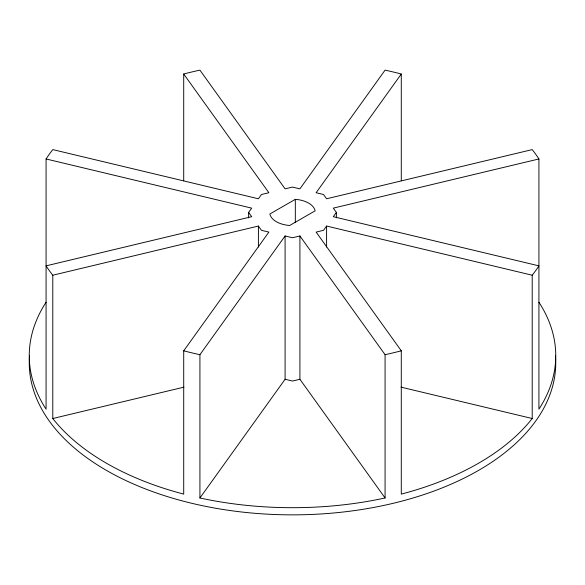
<?xml version="1.0" encoding="UTF-8"?>
<svg xmlns="http://www.w3.org/2000/svg" width="585" height="585" viewBox="0 0 585 585"><rect width="100%" height="100%" fill="white"/><g stroke="black" fill="none" stroke-linecap="round" stroke-linejoin="round"><path stroke-width="0.88" d="M46.076 302.262L45.125 303.725A263.25 151.983 0 0 0 45.125 407.694L46.076 409.156L46.076 158.966L46.734 157.943A263.25 151.983 0 0 1 52.007 150.594L52.789 149.606L258.409 198.776L261.473 194.498L268.881 192.728L183.712 74.017L185.423 73.564A263.25 151.983 0 0 1 198.161 70.522L199.924 70.141L285.092 188.853L292.5 187.083L299.908 188.853L385.076 70.141L386.839 70.522A263.25 151.983 0 0 1 399.577 73.564L401.288 74.017L401.288 180.809M248.625 217.891L248.625 212.413L251.689 208.136L46.076 158.966M52.789 275.221L52.789 418.516L53.915 419.942A263.25 151.983 0 0 0 181.248 493.455L183.712 494.106L183.712 350.81L268.881 232.099L261.473 230.322L258.409 226.051L52.789 275.221L52.007 274.233A263.25 151.983 0 0 1 46.734 266.877L46.076 265.861L251.689 216.691L248.625 212.413M199.924 354.685L285.092 235.974L292.5 237.744L299.908 235.974L385.076 354.685L385.076 497.981L382.539 498.53A263.25 151.983 0 0 1 202.461 498.53L199.924 497.981L199.924 354.685L198.161 354.305A263.25 151.983 0 0 1 185.423 351.256L183.712 350.81M401.288 74.017L316.119 192.728L323.527 194.498L326.591 198.776L532.211 149.606L532.993 150.594A263.25 151.983 0 0 1 538.266 157.943L538.924 158.966L538.924 409.156L539.875 407.694A263.25 151.983 0 0 0 539.875 303.725L538.924 302.262M532.211 275.221L326.591 226.051L323.527 230.322L316.119 232.099L401.288 350.81L401.288 494.106L403.752 493.455A263.25 151.983 0 0 0 531.085 419.942L532.211 418.516L532.211 275.221L532.993 274.233A263.25 151.983 0 0 0 538.266 266.877L538.924 265.861L333.311 216.691L336.375 212.413L333.311 208.136L538.924 158.966M199.924 497.981L285.092 379.27L285.092 235.974M295.323 199.339L269.853 213.993A22.815 13.17 0 0 0 289.677 225.481L315.147 210.834A22.815 13.17 0 0 0 295.323 199.339L295.323 222.629M401.288 350.81L399.577 351.256A263.25 151.983 0 0 1 386.839 354.305L385.076 354.685M52.789 418.516L183.961 387.146M385.076 497.981L299.908 379.27L292.5 381.04L285.092 379.27M401.039 387.146L532.211 418.516M336.375 212.413L336.375 217.891M326.591 226.051L326.591 247.038M299.908 235.974L299.908 379.27M258.409 226.051L258.409 247.038M183.712 74.017L183.712 180.809M555.465 355.804A263.25 151.983 0 0 1 292.5 514.859A263.25 151.983 0 0 1 29.535 355.804"/></g></svg>
